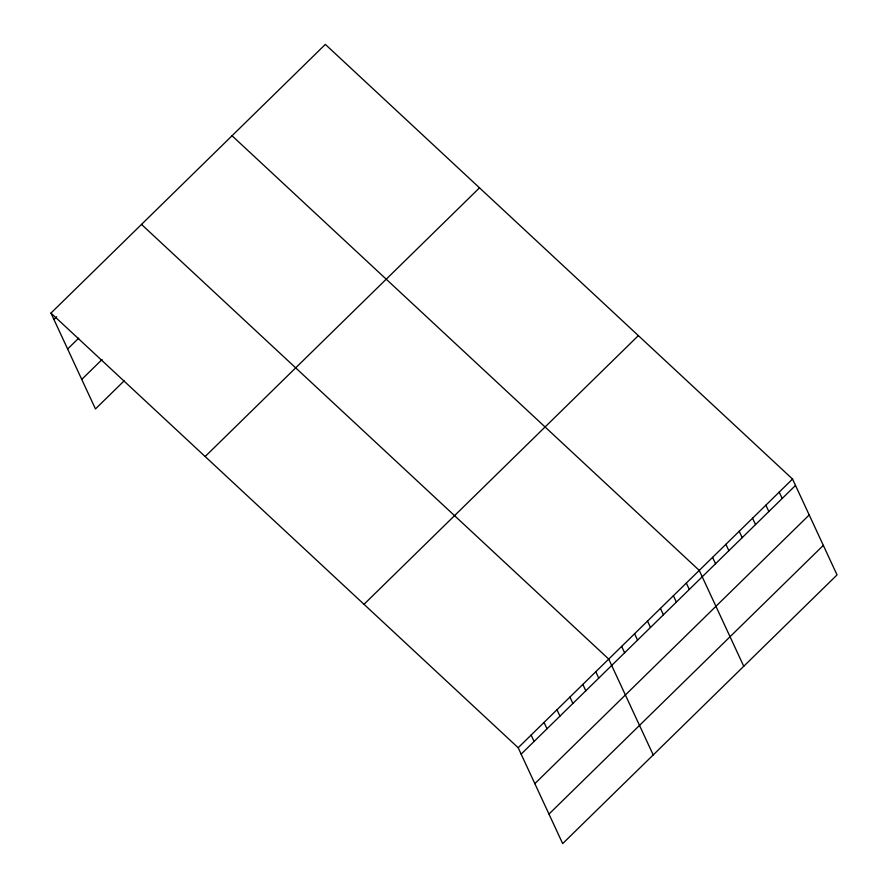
<?xml version="1.0" encoding="UTF-8"?>
<svg xmlns="http://www.w3.org/2000/svg" width="888" height="888" viewBox="0 0 888 888"><rect width="100%" height="100%" fill="white"/><g stroke="black" fill="none" stroke-linecap="round" stroke-linejoin="round"><path stroke-width="1.33" d="M50.96 313.087L325.33 44.4L792.54 479.054L837.04 574.913L562.67 843.6L518.181 747.74L50.96 313.087L95.46 408.946L124.098 380.908M53.924 319.48L56.699 316.761M67.632 349.006L78.721 338.15M81.752 379.42L102.076 359.518M205.15 456.532L479.509 187.834M364.002 604.306L638.361 335.62M518.181 747.74L792.54 479.054M521.145 754.123L795.504 485.436M534.842 783.649L809.212 514.962M548.973 814.074L823.331 545.376M232.046 135.753L699.256 570.407L743.755 666.266M141.503 224.42L608.713 659.074L653.213 754.933M779.209 492.096L782.173 498.49M765.889 505.15L768.853 511.532M752.558 518.204L755.522 524.586M739.238 531.257L742.202 537.64M725.907 544.3L728.87 550.693M712.587 557.353L715.55 563.736M686.324 583.072L689.288 589.454M673.393 595.737L676.356 602.12M660.45 608.402L663.414 614.796M647.519 621.067L650.482 627.461M634.587 633.743L637.551 640.126M621.655 646.409L624.619 652.791M595.781 671.739L598.745 678.121M582.85 684.404L585.814 690.797M569.918 697.069L572.882 703.463M556.976 709.745L559.94 716.128M544.044 722.41L547.008 728.793M531.113 735.075L534.077 741.458"/></g></svg>
